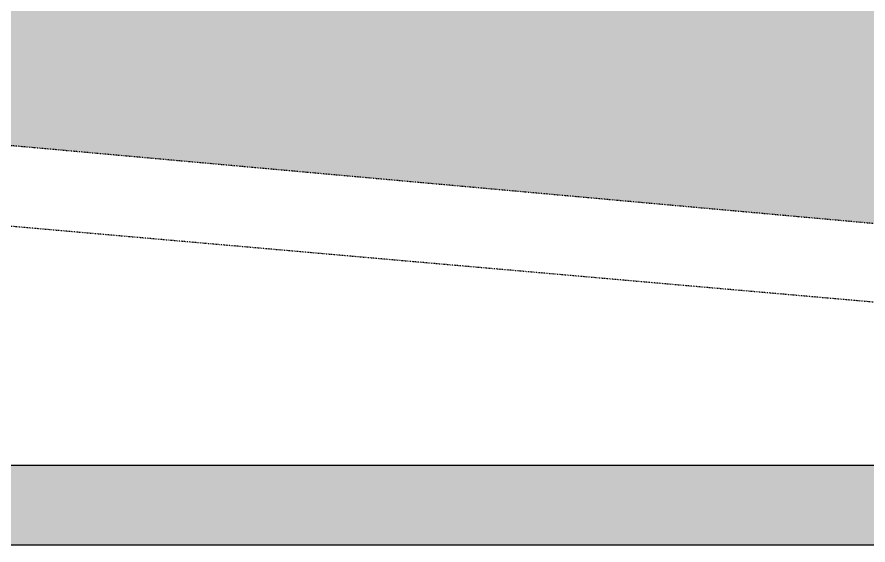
# Model space of a CAD drawing. Header units: metres. Extents: x 202 to 188551, y -77 to 23715.
# Drawn here: x 185236.3 to 185341.2, y 20757.1 to 20822.2 of the extents above; entities that cross this region are included whole.
import ezdxf

# ---------------------------------------------------------------- set-up
doc = ezdxf.new("R2010")
doc.units = ezdxf.units.M
for name, pattern in [('Light Grey Page Line', [0]), ('Page Lines', [0]), ('Path offset', [0.022225, 0.00635, -0.003175, 0.00635, -0.003175, 0, -0.003175]), ('Property boundary', [0.001111, 0.0003175, -0.00015875, 0.0003175, -0.00015875, 0, -0.00015875])]:
    doc.linetypes.add(name, pattern=pattern)
for name, color, linetype, true_color in [('Import', 7, 'Continuous', 0xff1493), ('Imported blocks', 7, 'Continuous', 0xc57dd9), ('Zoning', 7, 'Continuous', 0x47d2e2)]:
    doc.layers.add(name, color=color, linetype=linetype, true_color=true_color)

# ---------------------------------------------------------------- blocks, each defined once
blk = doc.blocks.new('A3  Title block minimal vertical')
at = {"layer": 'Imported blocks', "transparency": 33554483}
blk.add_hatch(color=256, dxfattribs=at).paths.add_polyline_path([(-0.209931, -0.148302), (-0.200532, -0.139056), (-0.200532, 0.13995), (0.155061, 0.13995), (0.155061, -0.139056), (-0.200532, -0.139056), (-0.209931, -0.148302), (0.209931, -0.148302), (0.209931, 0.148302), (-0.209931, 0.148302), (-0.209931, -0.148302)], flags=0)
at = {"layer": 'Imported blocks', "linetype": 'Page Lines'}
blk.add_lwpolyline([(-0.209931, -0.148302), (0.209931, -0.148302), (0.209931, 0.148302), (-0.209931, 0.148302), (-0.209931, -0.148302)], close=True, dxfattribs=at)
at = {"layer": 'Imported blocks', "linetype": 'Light Grey Page Line'}
blk.add_lwpolyline([(-0.200532, -0.139056), (0.201692, -0.139056), (0.201692, 0.13995), (-0.200532, 0.13995), (-0.200532, -0.139056)], close=True, dxfattribs=at)

msp = doc.modelspace()

# ---------------------------------------------------------------- hatches: boundary and pattern name
at = {"layer": 'Import'}
h = msp.add_hatch(dxfattribs=at)
h.set_pattern_fill('PATTERN_6', color=256, scale=10, style=0, pattern_type=2)
h.set_pattern_definition([(45, (0, 0), (-3.5355339, 3.5355339), []), (45, (0.9, 0), (-3.5355339, 3.5355339), []), (45, (1.8, 0), (-3.5355339, 3.5355339), []), (45, (2.7, 0), (-3.5355339, 3.5355339), []), (45, (3.6, 0), (-3.5355339, 3.5355339), []), (45, (4.5, 0), (-3.5355339, 3.5355339), []), (45, (5.4, 0), (-3.5355339, 3.5355339), []), (45, (6.3, 0), (-3.5355339, 3.5355339), [])])
h.paths.add_polyline_path([(185241.79, 20824.15), (185241.79, 20888.06), (185257.88, 20888.06), (185257.88, 20896.31), (185250.14, 20896.31), (185250.14, 20923.94), (185347.94, 20923.94), (185347.94, 20901.86), (185348.24, 20901.86), (185348.24, 20901.87), (185468.32, 20901.87), (185468.31, 20807.94), (185380.16, 20807.94), (185380.07, 20824.15), (185241.79, 20824.15)], flags=0)
edge = h.paths.add_edge_path(flags=0)
edge.add_line((185257.78, 20901.81), (185258.08, 20901.81))
edge.add_line((185258.08, 20901.81), (185258.08, 20901.82))
edge.add_line((185258.08, 20901.82), (185338.54, 20901.82))
edge.add_line((185338.54, 20901.82), (185338.54, 20914.78))
edge.add_arc((185330.1, 20890.43), 25.78, 70.884, 108.9214)
edge.add_arc((185310.13, 20920.2), 12.8, 204.6298, 335.0892, ccw=False)
edge.add_line((185298.5, 20914.87), (185257.79, 20914.87))
edge.add_line((185257.79, 20914.87), (185257.78, 20914.87))
edge.add_line((185257.78, 20914.87), (185257.78, 20901.81))
edge.add_line((185257.78, 20901.81), (185257.78, 20901.81))
at = {"layer": 'Zoning', "transparency": 33554483}
msp.add_hatch(color=256, dxfattribs=at).paths.add_polyline_path([(185470.68, 20785.11), (185470.35, 21007.59), (185294.71, 21038.09), (185196.06, 21037.43), (185196.13, 20809.89), (185470.68, 20785.11)], flags=0)

# ---------------------------------------------------------------- linework, layer by layer
at = {"layer": 'Zoning', "linetype": 'Property boundary'}
msp.add_lwpolyline([(185480.68, 20774.85), (185480.34, 21016), (185295.57, 21048.09), (185186.13, 21048.09), (185186.13, 20800.73), (185480.68, 20774.85)], close=True, dxfattribs=at)
at = {"layer": 'Zoning', "linetype": 'Path offset'}
msp.add_lwpolyline([(185470.68, 20785.11), (185470.35, 21007.59), (185294.71, 21038.09), (185196.13, 21038.09), (185196.13, 20809.89), (185470.68, 20785.11)], close=True, dxfattribs=at)

# ---------------------------------------------------------------- block references
at = {"layer": 'Zoning', "xscale": 1062.975773071686, "yscale": 1062.975773071686}
msp.add_blockref('A3  Title block minimal vertical', (185354.48, 20914.72), dxfattribs=at)

doc.saveas('drawing.dxf')
